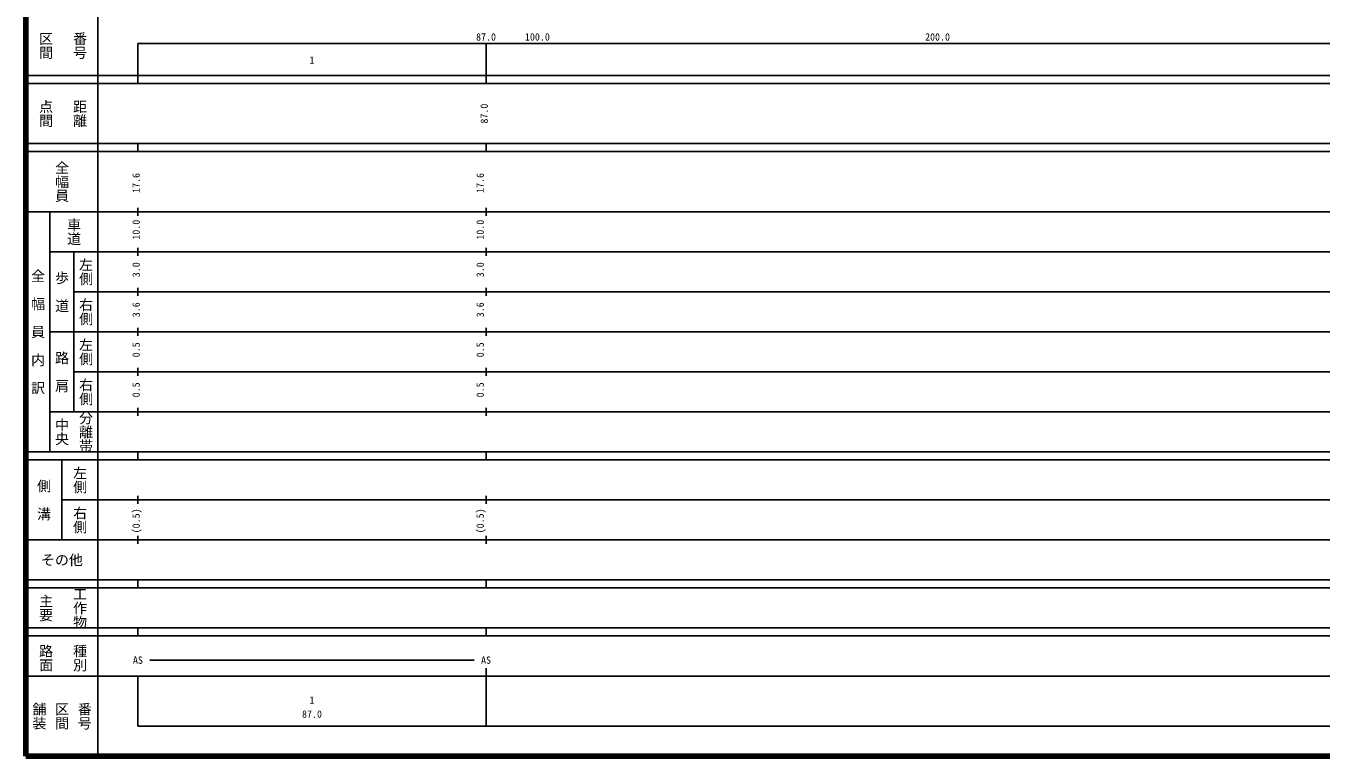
# Model space of a CAD drawing. Units: millimetres on the paper, enlarged 1000 times. Extents: x 40000 to 680000, y 20000 to 380000.
# Drawn here: x 40000 to 363711, y 20000 to 202409 of the extents above; entities that cross this region are included whole.
import ezdxf
from ezdxf.enums import TextEntityAlignment as Align

# ---------------------------------------------------------------- set-up
doc = ezdxf.new("R2010")
doc.units = ezdxf.units.MM
doc.header["$LTSCALE"] = 1000
doc.layers.add('M-TTL', color=2, linetype='Continuous', lineweight=140)
doc.layers.add('M-TTL-BAND', color=7, linetype='Continuous', lineweight=25)
doc.styles.add('@ＭＳ ゴシック', font='')
doc.styles.add('ＭＳ ゴシック', font='')
doc.styles.get('@ＭＳ ゴシック').set_extended_font_data('@MS Gothic')
doc.styles.get('ＭＳ ゴシック').set_extended_font_data('MS Gothic')

msp = doc.modelspace()

# ---------------------------------------------------------------- linework, layer by layer
at = {"layer": 'M-TTL'}
for p, q in [((40000, 380000), (40000, 20000)), ((40000, 20000), (680000, 20000))]:
    msp.add_line(p, q, dxfattribs=at)
at = {"layer": 'M-TTL-BAND'}
for p, q in [((58000, 370000), (58000, 20000)), ((68000, 198000), (579000, 198000)), ((68000, 198000), (68000, 188000)), ((155000, 188000), (155000, 198000)), ((40000, 190000), (579000, 190000)), ((40000, 188000), (579000, 188000)), ((40000, 173000), (579000, 173000)), ((68000, 171000), (68000, 173000)), ((155000, 171000), (155000, 173000)), ((40000, 171000), (579000, 171000)), ((40000, 156000), (579000, 156000)), ((46000, 96000), (46000, 156000)), ((68000, 155000), (68000, 157000)), ((155000, 155000), (155000, 157000)), ((46000, 146000), (579000, 146000)), ((52000, 146000), (52000, 106000)), ((68000, 145000), (68000, 147000)), ((155000, 145000), (155000, 147000)), ((52000, 136000), (579000, 136000)), ((68000, 135000), (68000, 137000)), ((155000, 135000), (155000, 137000)), ((68000, 125000), (68000, 127000)), ((155000, 125000), (155000, 127000)), ((46000, 126000), (579000, 126000)), ((68000, 115000), (68000, 117000)), ((155000, 115000), (155000, 117000)), ((52000, 116000), (579000, 116000)), ((68000, 105000), (68000, 107000)), ((155000, 105000), (155000, 107000)), ((46000, 106000), (579000, 106000)), ((40000, 96000), (579000, 96000)), ((40000, 94000), (579000, 94000)), ((49000, 94000), (49000, 74000)), ((68000, 94000), (68000, 96000)), ((155000, 94000), (155000, 96000)), ((68000, 83000), (68000, 85000)), ((155000, 83000), (155000, 85000)), ((49000, 84000), (579000, 84000)), ((68000, 73000), (68000, 75000)), ((155000, 73000), (155000, 75000)), ((40000, 74000), (579000, 74000)), ((40000, 64000), (579000, 64000)), ((40000, 62000), (579000, 62000)), ((68000, 62000), (68000, 64000)), ((155000, 62000), (155000, 64000)), ((40000, 52000), (579000, 52000)), ((68000, 50000), (68000, 52000)), ((155000, 50000), (155000, 52000)), ((40000, 50000), (579000, 50000)), ((71000, 44000), (152000, 44000)), ((40000, 40000), (579000, 40000)), ((68000, 40000), (68000, 27500)), ((155000, 27500), (155000, 42000)), ((68000, 27500), (579000, 27500))]:
    msp.add_line(p, q, dxfattribs=at)

# ---------------------------------------------------------------- texts
at = {"layer": 'M-TTL-BAND', "style": '@ＭＳ ゴシック'}
for s, p in [('番号', (53500, 197500)), ('区間', (45000, 197500)), ('点間', (45000, 180500)), ('距離', (53500, 180500)), ('全幅員', (49000, 163500)), ('車道', (52000, 151000)), ('左側', (55000, 141000)), ('全\u3000幅\u3000員\u3000内\u3000訳', (43000, 126000)), ('歩\u3000道', (49000, 136000)), ('右側', (55000, 131000)), ('左側', (55000, 121000)), ('路\u3000肩', (49000, 116000)), ('右側', (55000, 111000)), ('中央', (49000, 101000)), ('分離帯', (55000, 101000)), ('左側', (53500, 89000)), ('側\u3000溝', (44500, 84000)), ('右側', (53500, 79000)), ('工作物', (53500, 57000)), ('主要', (45000, 57000)), ('路面', (45000, 44500)), ('種別', (53500, 44500)), ('舗装', (43333, 30000)), ('区間', (49000, 30000)), ('番号', (54667, 30000))]:
    msp.add_text(s, height=2566, rotation=270, dxfattribs=at).set_placement(p, align=Align.MIDDLE_CENTER)
at = {"layer": 'M-TTL-BAND', "style": 'ＭＳ ゴシック'}
for s, p in [('87.0', (155000, 198195)), ('100.0', (167844, 198195)), ('200.0', (267844, 198195)), ('1', (111500, 192405)), ('AS', (68000, 42500)), ('AS', (155000, 42500)), ('1', (111500, 32523)), ('87.0', (111500, 29033))]:
    msp.add_text(s, height=1833, dxfattribs=at).set_placement(p, align=Align.BOTTOM_CENTER)
for s, p in [('87.0', (156000, 180500)), ('17.6', (69000, 163174)), ('17.6', (155000, 163174)), ('10.0', (69000, 151500)), ('10.0', (155000, 151500)), ('3.0', (69000, 141500)), ('3.0', (155000, 141500)), ('3.6', (69000, 131500)), ('3.6', (155000, 131500)), ('0.5', (69000, 121500)), ('0.5', (155000, 121500)), ('0.5', (69000, 111500)), ('0.5', (155000, 111500)), ('(0.5)', (69000, 78764)), ('(0.5)', (155000, 78764))]:
    msp.add_text(s, height=1833, rotation=90, dxfattribs=at).set_placement(p, align=Align.BOTTOM_CENTER)
msp.add_text('その他', height=2566, dxfattribs=at).set_placement((49000, 69000), align=Align.MIDDLE_CENTER)

doc.saveas('drawing.dxf')
